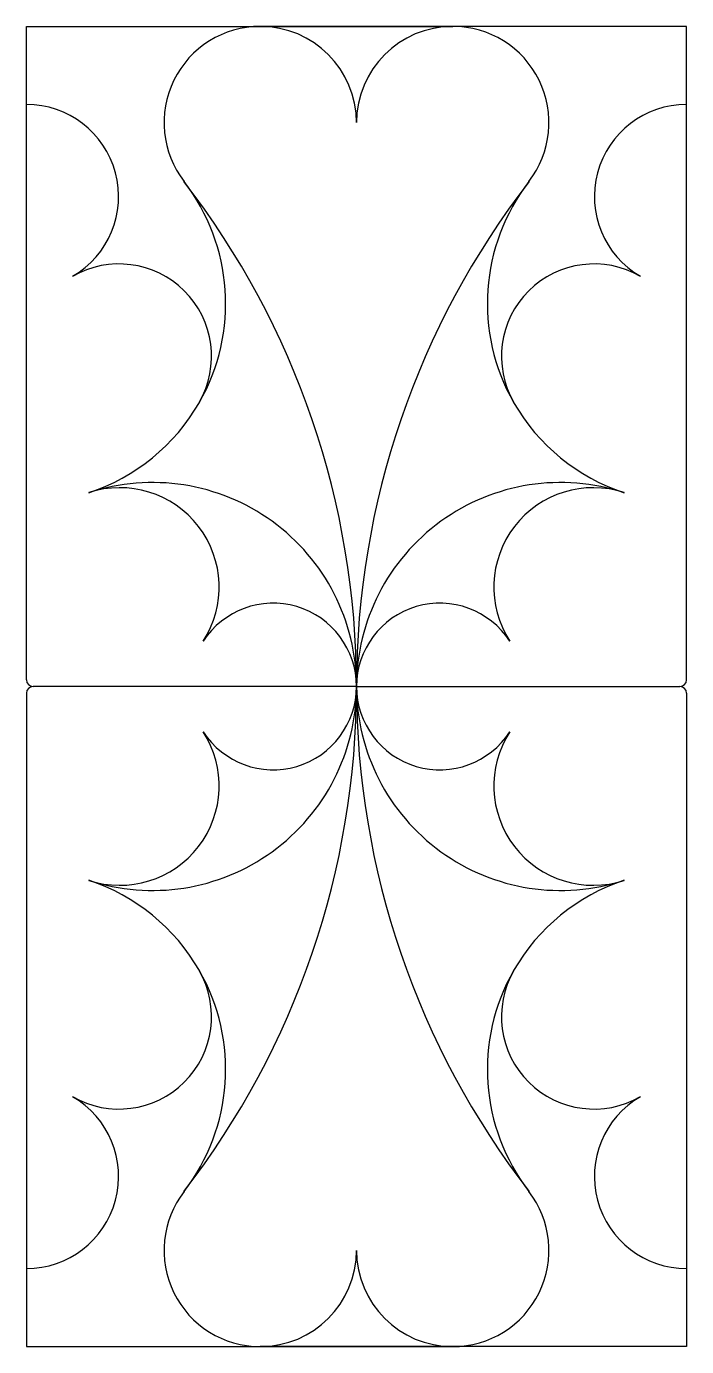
# Model space of a CAD drawing. Extents: x -25 to 25, y -25 to 75.
import ezdxf

# ---------------------------------------------------------------- set-up
doc = ezdxf.new("R2010")
doc.units = 0
doc.layers.add('MODELSKETCH_VISIBLE', color=7, linetype='CONTINUOUS')

msp = doc.modelspace()

# ---------------------------------------------------------------- linework, layer by layer
at = {"layer": 'MODELSKETCH_VISIBLE'}
for p, q in [((-25, 75), (-7.29, 75)), ((7.29, 75), (-7.29, 75)), ((-7.29, 75), (7.29, 75)), ((25, 75), (7.29, 75)), ((-25, 69.1), (-25, 75)), ((25, 69.1), (25, 75)), ((-25, 25.5), (-25, 69.1)), ((25, 25.5), (25, 69.1)), ((-25, 24.5), (-25, -19.1)), ((0, 25), (-24.5, 25)), ((0, 25), (24.5, 25)), ((0, 25), (24.5, 25)), ((25, 24.5), (25, -19.1)), ((-25, -19.1), (-25, -25)), ((25, -19.1), (25, -25)), ((-25, -25), (-7.29, -25)), ((7.29, -25), (-7.29, -25)), ((-7.29, -25), (7.29, -25)), ((25, -25), (7.29, -25))]:
    msp.add_line(p, q, dxfattribs=at)
for centre, radius, start, end in [((-7.29, 67.71), 7.29, 90, 217.7245), ((-7.29, 67.71), 7.29, 90, 217.7245), ((-7.29, 67.71), 7.29, 90, 217.7245), ((-7.29, 67.71), 7.29, 0, 90), ((-7.29, 67.71), 7.29, 0, 90), ((-7.29, 67.71), 7.29, 0, 90), ((-7.29, 67.71), 7.29, 0, 90), ((7.29, 67.71), 7.29, 90, 180), ((7.29, 67.71), 7.29, 90, 180), ((7.29, 67.71), 7.29, 90, 180), ((7.29, 67.71), 7.29, 90, 180), ((7.29, 67.71), 7.29, 322.2755, 90), ((7.29, 67.71), 7.29, 322.2755, 90), ((7.29, 67.71), 7.29, 322.2755, 90), ((-25, 62.11), 6.98, 300.065, 90), ((-25, 62.11), 6.98, 300.065, 90), ((25, 62.11), 6.98, 90, 239.935), ((25, 62.11), 6.98, 90, 239.935), ((-62.5, 25), 62.5, 0, 37.7245), ((-25, 54.01), 15.09, 330.2428, 37.7245), ((-62.5, 25), 62.5, 0, 37.7245), ((-62.5, 25), 62.5, 0, 37.7245), ((-25, 54.01), 15.09, 330.2428, 37.7245), ((62.5, 25), 62.5, 142.2755, 180), ((62.5, 25), 62.5, 142.2755, 180), ((62.5, 25), 62.5, 142.2755, 180), ((25, 54.01), 15.09, 142.2755, 209.7572), ((25, 54.01), 15.09, 142.2755, 209.7572), ((-17.99, 50), 7.01, 330.2428, 120.065), ((-17.99, 50), 7.01, 330.2428, 120.065), ((17.99, 50), 7.01, 59.935, 209.7572), ((17.99, 50), 7.01, 59.935, 209.7572), ((-25, 54.01), 15.09, 288.2205, 330.2428), ((-25, 54.01), 15.09, 288.2205, 330.2428), ((25, 54.01), 15.09, 209.7572, 251.7795), ((25, 54.01), 15.09, 209.7572, 251.7795), ((-15.45, 25), 15.45, 0, 108.2205), ((-15.45, 25), 15.45, 0, 108.2205), ((-17.93, 32.53), 7.53, 327.0556, 108.2205), ((-17.93, 32.53), 7.53, 327.0556, 108.2205), ((15.45, 25), 15.45, 71.7795, 180), ((15.45, 25), 15.45, 71.7795, 180), ((17.93, 32.53), 7.53, 71.7795, 212.9444), ((17.93, 32.53), 7.53, 71.7795, 212.9444), ((-6.31, 25), 6.31, 0, 147.0556), ((-6.31, 25), 6.31, 0, 147.0556), ((6.31, 25), 6.31, 32.9444, 180), ((6.31, 25), 6.31, 32.9444, 180), ((-24.5, 25.5), 0.5, 180, 270), ((-15.45, 25), 15.45, 251.7795, 0), ((-15.45, 25), 15.45, 251.7795, 0), ((62.5, 25), 62.5, 180, 217.7245), ((62.5, 25), 62.5, 180, 217.7245), ((62.5, 25), 62.5, 180, 217.7245), ((15.45, 25), 15.45, 180, 288.2205), ((15.45, 25), 15.45, 180, 288.2205), ((24.5, 25.5), 0.5, 270, 0), ((-24.5, 24.5), 0.5, 90, 180), ((-62.5, 25), 62.5, 322.2755, 0), ((-62.5, 25), 62.5, 322.2755, 0), ((-62.5, 25), 62.5, 322.2755, 0), ((-6.31, 25), 6.31, 212.9444, 0), ((-6.31, 25), 6.31, 212.9444, 0), ((6.31, 25), 6.31, 180, 327.0556), ((6.31, 25), 6.31, 180, 327.0556), ((24.5, 24.5), 0.5, 0, 90), ((-17.93, 17.47), 7.53, 251.7795, 32.9444), ((-17.93, 17.47), 7.53, 251.7795, 32.9444), ((17.93, 17.47), 7.53, 147.0556, 288.2205), ((17.93, 17.47), 7.53, 147.0556, 288.2205), ((-25, -4.01), 15.09, 29.7572, 71.7795), ((-25, -4.01), 15.09, 29.7572, 71.7795), ((25, -4.01), 15.09, 108.2205, 150.2428), ((25, -4.01), 15.09, 108.2205, 150.2428), ((-17.99, 0), 7.01, 239.935, 29.7572), ((-17.99, 0), 7.01, 239.935, 29.7572), ((-25, -4.01), 15.09, 322.2755, 29.7572), ((-25, -4.01), 15.09, 322.2755, 29.7572), ((25, -4.01), 15.09, 150.2428, 217.7245), ((25, -4.01), 15.09, 150.2428, 217.7245), ((17.99, 0), 7.01, 150.2428, 300.065), ((17.99, 0), 7.01, 150.2428, 300.065), ((-25, -12.11), 6.98, 270, 59.935), ((-25, -12.11), 6.98, 270, 59.935), ((25, -12.11), 6.98, 120.065, 270), ((25, -12.11), 6.98, 120.065, 270), ((-7.29, -17.71), 7.29, 142.2755, 270), ((-7.29, -17.71), 7.29, 142.2755, 270), ((-7.29, -17.71), 7.29, 142.2755, 270), ((7.29, -17.71), 7.29, 270, 37.7245), ((7.29, -17.71), 7.29, 270, 37.7245), ((7.29, -17.71), 7.29, 270, 37.7245), ((-7.29, -17.71), 7.29, 270, 0), ((-7.29, -17.71), 7.29, 270, 0), ((-7.29, -17.71), 7.29, 270, 0), ((-7.29, -17.71), 7.29, 270, 0), ((7.29, -17.71), 7.29, 180, 270), ((7.29, -17.71), 7.29, 180, 270), ((7.29, -17.71), 7.29, 180, 270), ((7.29, -17.71), 7.29, 180, 270)]:
    msp.add_arc(centre, radius, start, end, dxfattribs=at)

doc.saveas('drawing.dxf')
